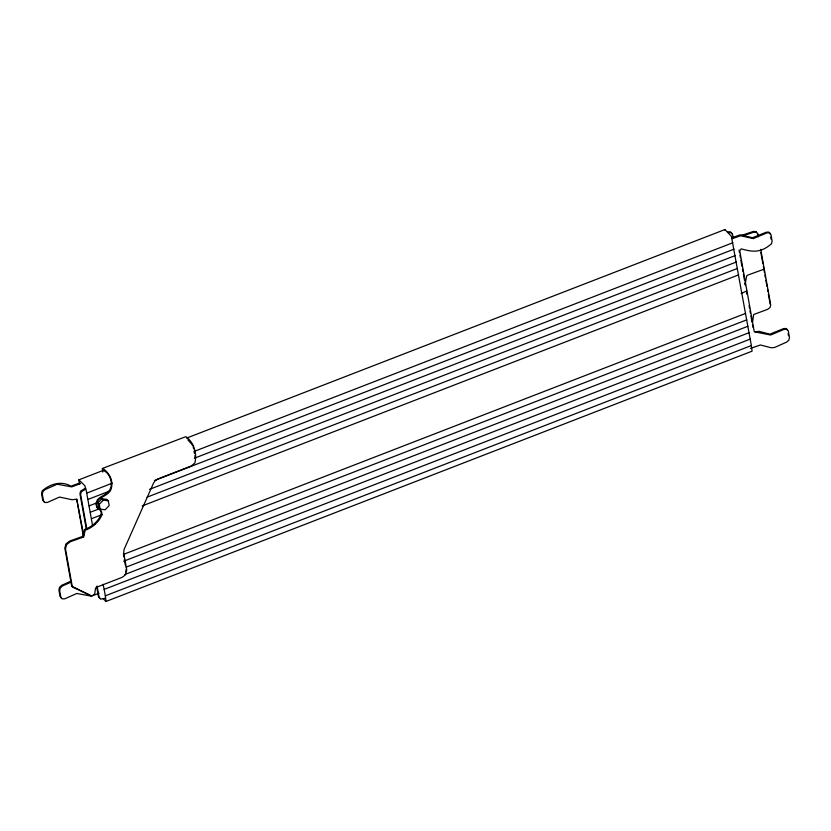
<?xml version="1.0" encoding="UTF-8"?>
<svg xmlns="http://www.w3.org/2000/svg" width="831" height="831" viewBox="0 0 831 831"><rect width="100%" height="100%" fill="white"/><g stroke="black" fill="none" stroke-linecap="round" stroke-linejoin="round"><path stroke-width="1.25" d="M102.369 468.476L103.158 468.694C109.9 473.421 113.93 481.71 110.855 489.771C108.134 495.359 101.912 496.19 98.048 500.449L96.552 504.521L97.487 508.198L100.52 510.244L101.735 512.156L101.87 514.971C98.796 522.367 92.418 527.612 85.157 530.271L83.661 536.971L70.303 541.75L66.573 544.648L65.483 548.813L72.339 586.904L90.818 595.806L92.74 595.557L94.724 593.853L95.565 588.109L96.438 587.299L122.136 577.337L125.232 575.094L126.769 570.045L123.653 552.677L124.12 549.353L153.59 482.956L155.335 480.609L157.755 478.988L191.275 466.004L194.88 462.95C197.227 453.549 194.07 442.414 185.822 436.67L102.369 468.476L102.701 472.081M103.096 470.45L78.903 479.819L79.506 484.099M102.971 470.575C108.913 471.831 113.587 482.271 110.201 489.085C107.479 494.674 101.257 495.505 97.393 499.763L95.897 503.835L96.832 507.512L99.865 509.548L101.081 511.47L101.205 514.285C98.141 521.681 91.763 526.927 84.502 529.586L83.007 536.286L69.648 541.064L65.919 543.962L64.828 548.128L71.684 586.219L90.163 595.121M103.273 598.891L106.036 601.457L105.329 595.827L751.359 345.551L731.394 236.326L724.933 229.543L186.57 438.103M724.881 230.208L724.933 229.543M106.036 601.457L752.065 351.181L751.359 345.551M125.865 571.915L126.115 569.36M752.564 321.971L753.655 314.534L767.699 309.309L770.067 307.512L770.711 304.894L760.718 249.352M745.054 284.295L746.716 275.975L747.703 275.123L764.084 269.182M112.237 483.164L86.725 493.157L92.501 525.285M750.196 339.121L104.166 589.397L105.329 595.827M108.31 500.802L103.356 500.137L99.284 504.303L100.146 509.123L105.09 509.787L109.173 505.622L108.31 500.802L106.96 499.389L102.016 498.725L97.933 502.89L98.796 507.71L100.146 509.123M71.549 580.942L61.65 585.336L59.5 587.34L58.897 590.031L60.05 596.45L61.463 598.247M71.217 582.074L62.408 585.98L60.258 587.984L59.655 590.675L60.819 597.094L62.221 598.891L64.725 598.829L76.826 593.459L91.368 596.139L99.066 593.272M79.953 482.873L70.988 486.156C61.172 480.567 50.089 483.891 42.152 490.944L41.55 493.635L42.703 500.065L44.116 501.862M80.607 483.559L71.705 486.893L57.173 484.213L45.071 489.584L42.911 491.588L42.319 494.279L43.472 500.698L44.884 502.495L47.377 502.433L59.479 497.063L71.985 499.701L76.764 499.223L83.744 535.361M85.229 488.306L80.597 491.131L79.953 493.791L86.279 528.89M731.581 237.905L740.161 234.851L752.533 237.739L766.275 232.202L768.8 232.098L770.181 233.937M85.884 488.992L81.261 491.827L80.617 494.476L86.704 528.329M731.997 238.684L740.795 235.744L753.281 238.622L767.044 232.846L769.568 232.742L770.95 234.581L772.103 241.011L771.542 243.712C761.103 252.79 753.333 252.333 741.231 248.853L739.725 250.817L754.288 331.787L770.628 335.018L784.381 329.242L786.905 329.138L788.297 330.977L789.45 337.396L788.879 340.108L786.697 342.092L774.596 347.462L771.313 347.794L760.448 344.99L750.497 348.376M194.496 451.295L732.849 242.735M87.982 499.431L109.754 490.996M194.444 458.193L734.012 249.155M89.135 505.861L96.396 503.046M154.473 480.547L735.165 255.584M90.299 512.28L98.764 509.008M149.58 489.324L736.318 262.014M91.452 518.71L102.338 514.493M147.097 497.156L737.481 268.434M92.605 525.14L95.025 524.205M142.205 505.923L738.634 274.864M741.086 293.592L746.674 290.954M123.746 554.319L745.573 313.422M123.684 561.216L746.726 319.842M126.052 567.178L747.89 326.271M124.795 574.543L749.043 332.701M755.254 331.849L759.015 331.33L769.88 334.135L783.623 328.598L786.147 328.494L787.528 330.333M105.547 598.237L100.561 599.13L99.118 597.292L97.082 586.011M741.408 235.443L753.281 231.465L755.992 231.558L757.997 234.197L758.443 236.721M743.143 235.775L753.821 232.192L756.532 232.285M727.831 231.87L730.459 231.859L731.882 233.74M728.486 232.566L731.114 232.555L732.537 234.425L733.171 237.895M78.903 479.819L84.855 485.72L86.829 493.012M187.837 439.817L192.802 445.354M102.016 498.725L103.356 500.137M97.933 502.89L99.284 504.303M99.907 598.445L98.463 596.606L96.656 586.572M104.166 589.397L103.117 584.276M770.763 237.147L771.147 239.297M788.11 333.543L788.494 335.693M757.446 233.469L757.903 235.994M760.853 252.406L762.9 263.77M763.357 266.294L763.814 268.818M764.042 270.085L764.489 272.61M764.946 275.134L765.403 277.658M765.85 280.182L766.992 286.487M767.449 289.011L767.896 291.536M768.353 294.06L770.171 304.167M739.06 250.131L739.517 252.655M739.974 255.19L740.431 257.724M740.888 260.248L742.021 266.574M742.478 269.109L742.935 271.633M743.392 274.168L744.524 280.494M744.981 283.018L745.438 285.552M746.581 291.878L747.027 294.413M749.084 305.798L749.541 308.322M749.988 310.856L750.445 313.391M750.902 315.915L752.045 322.241M752.491 324.776L752.948 327.3M193.176 446.455L193.592 448.761M194.007 451.077L194.423 453.394M194.838 455.71L195.254 458.016M123.435 554.474L123.881 556.957M124.328 559.429L125.45 565.631M76.712 499.244L83.536 537.2"/></g></svg>
